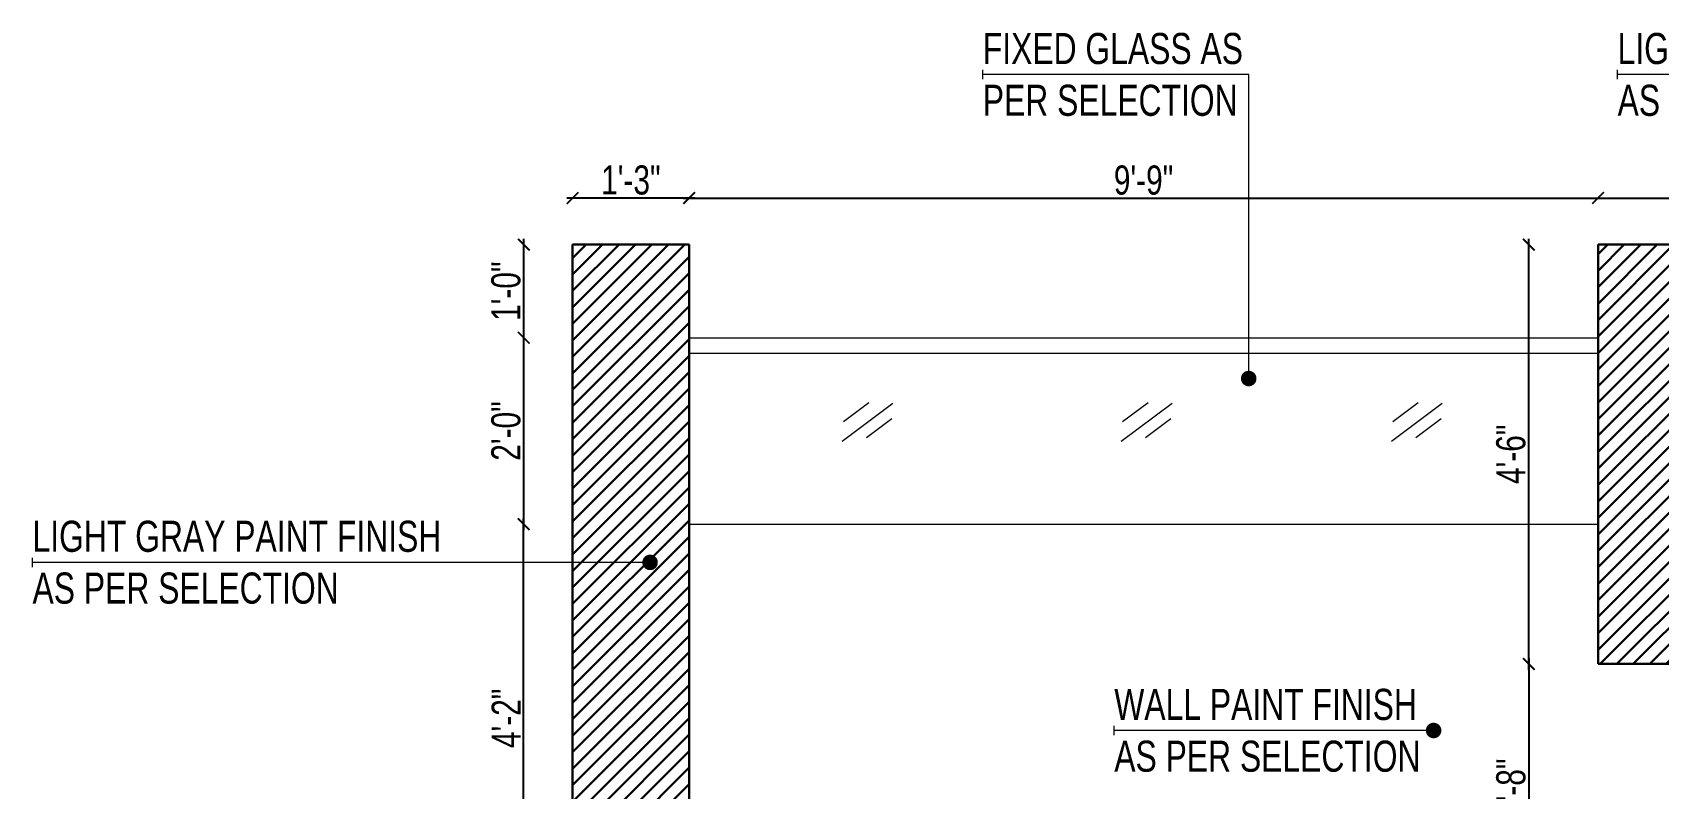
# Model space of a CAD drawing. Header units: inches. Extents: x 3365147 to 3374664, y 1380917 to 1384908.
# Drawn here: x 3370446.6 to 3370655.9, y 1382034.5 to 1382131.9 of the extents above; entities that cross this region are included whole.
import ezdxf

# ---------------------------------------------------------------- set-up
doc = ezdxf.new("R2010")
doc.units = ezdxf.units.IN
doc.header["$LTSCALE"] = 18
doc.header["$MEASUREMENT"] = 0
doc.header["$PDSIZE"] = -1
doc.linetypes.add('CONTINOUS', pattern=[0])
for name, color, linetype, lineweight in [('ELEVATION-03_BC', 7, 'Continuous', 30), ('FABRICATION-00_BC', 154, 'Continuous', 18), ('GLASS-00_BC', 140, 'Continuous', 18), ('LEVEL-00 DIM_BC', 3, 'Continuous', 9), ('TEXT-02 _BC', 3, 'CONTINOUS', 18), ('TEXT-02_ARROW_BC', 4, 'Continuous', 13)]:
    doc.layers.add(name, color=color, linetype=linetype, lineweight=lineweight)
doc.styles.add('BC_ROOM _DIM', font='swisscl.ttf')
doc.styles.add('DIM_BC', font='swisscl.ttf')
doc.styles.add('WD Room text', font='swisscl.ttf')
doc.dimstyles.new('BC-RD1', dxfattribs={"dimtxt": 5, "dimasz": 2, "dimexe": 4.5, "dimexo": 0, "dimgap": 0.5, "dimtad": 1, "dimzin": 3, "dimdsep": 46, "dimlunit": 4, "dimtxsty": 'BC_ROOM _DIM', "dimblk": 'ARCHTICK', "dimcen": 0, "dimdle": 1, "dimse1": 1, "dimse2": 1, "dimclrd": 252, "dimclre": 4, "dimclrt": 256, "dimadec": 0, "dimazin": 0, "dimtfac": 0.5, "dimtix": 1, "dimtofl": 0, "dimtmove": 2, "dimatfit": 3, "dimfxl": 0, "dimfrac": 1, "dimtolj": 1, "dimtzin": 1, "dimarcsym": 0})
doc.dimstyles.new('DIM_BC', dxfattribs={"dimtxt": 4, "dimasz": 2, "dimexe": 4.5, "dimexo": 0, "dimgap": 1, "dimtad": 1, "dimdec": 4, "dimzin": 3, "dimdsep": 46, "dimlunit": 4, "dimtxsty": 'DIM_BC', "dimblk": 'ARCHTICK', "dimcen": 0.0625, "dimdle": 0.25, "dimse1": 1, "dimse2": 1, "dimclrd": 7, "dimclre": 4, "dimclrt": 256, "dimadec": 0, "dimazin": 0, "dimtfac": 0.5, "dimtdec": 4, "dimtix": 1, "dimtofl": 0, "dimtmove": 2, "dimatfit": 2, "dimfxl": 0, "dimfrac": 1, "dimtolj": 1, "dimtzin": 1, "dimlwd": -1, "dimarcsym": 0})
pattern_1 = [(45, (0, 0), (-1.0606601718, 1.0606601718), [])]

# ---------------------------------------------------------------- blocks, each defined once
blk = doc.blocks.new('ARCHTICK')
at = {"color": 0, "const_width": 0.15}
blk.add_lwpolyline([(-0.5, -0.5), (0.5, 0.5)], dxfattribs=at)
blk = doc.blocks.new('*D1825')
at = {"layer": 'Defpoints', "color": 0, "transparency": 16777216}
for p in [(3370509.78, 1382068.55), (3370593.2, 1382068.55), (3370602.55, 1382018.55)]:
    blk.add_point(p, dxfattribs=at)
at = {"layer": 'LEVEL-00 DIM_BC', "color": 252, "lineweight": -2, "transparency": 16777216}
blk.add_line((3370509.78, 1382017.8), (3370509.78, 1382069.3), dxfattribs=at)
at = {"layer": 'LEVEL-00 DIM_BC', "color": 252, "lineweight": -2, "transparency": 16777216, "xscale": 1.5, "yscale": 1.5, "zscale": 1.5}
for p, rotation in [((3370509.78, 1382068.55), 90), ((3370509.78, 1382018.55), 270)]:
    blk.add_blockref('ARCHTICK', p, dxfattribs=dict(at, rotation=rotation))
at = {"layer": 'LEVEL-00 DIM_BC', "transparency": 16777216, "insert": (3370507.53, 1382043.55), "char_height": 3.75, "attachment_point": 5, "rotation": 90, "style": 'BC_ROOM _DIM'}
blk.add_mtext('\\A1;4\'-2"', dxfattribs=at)
blk = doc.blocks.new('_ArchTick')
at = {"color": 0, "linetype": 'ByBlock', "const_width": 0.15}
blk.add_lwpolyline([(-0.5, -0.5), (0.5, 0.5)], dxfattribs=at)
blk = doc.blocks.new('*D1826')
at = {"layer": 'Defpoints', "color": 0, "transparency": 16777216}
for p in [(3370509.8, 1382092.55), (3370589.58, 1382092.55), (3370593.2, 1382068.55)]:
    blk.add_point(p, dxfattribs=at)
at = {"layer": 'LEVEL-00 DIM_BC', "color": 252, "lineweight": -2, "transparency": 16777216}
blk.add_line((3370509.8, 1382067.8), (3370509.8, 1382093.3), dxfattribs=at)
at = {"layer": 'LEVEL-00 DIM_BC', "color": 252, "lineweight": -2, "transparency": 16777216, "xscale": 1.5, "yscale": 1.5, "zscale": 1.5}
for p, rotation in [((3370509.8, 1382092.55), 90), ((3370509.8, 1382068.55), 270)]:
    blk.add_blockref('ARCHTICK', p, dxfattribs=dict(at, rotation=rotation))
at = {"layer": 'LEVEL-00 DIM_BC', "transparency": 16777216, "insert": (3370507.51, 1382080.55), "char_height": 3.75, "attachment_point": 5, "rotation": 90, "style": 'BC_ROOM _DIM'}
blk.add_mtext('\\A1;2\'-0"', dxfattribs=at)
blk = doc.blocks.new('*D1827')
at = {"layer": 'Defpoints', "color": 0, "transparency": 16777216}
for p in [(3370509.8, 1382104.55), (3370531.08, 1382104.55), (3370589.58, 1382092.55)]:
    blk.add_point(p, dxfattribs=at)
at = {"layer": 'LEVEL-00 DIM_BC', "color": 252, "lineweight": -2, "transparency": 16777216}
blk.add_line((3370509.8, 1382091.8), (3370509.8, 1382105.3), dxfattribs=at)
at = {"layer": 'LEVEL-00 DIM_BC', "color": 252, "lineweight": -2, "transparency": 16777216, "xscale": 1.5, "yscale": 1.5, "zscale": 1.5}
for p, rotation in [((3370509.8, 1382104.55), 90), ((3370509.8, 1382092.55), 270)]:
    blk.add_blockref('ARCHTICK', p, dxfattribs=dict(at, rotation=rotation))
at = {"layer": 'LEVEL-00 DIM_BC', "transparency": 16777216, "insert": (3370507.51, 1382098.55), "char_height": 3.75, "attachment_point": 5, "rotation": 90, "style": 'BC_ROOM _DIM'}
blk.add_mtext('\\A1;1\'-0"', dxfattribs=at)
blk = doc.blocks.new('*D1828')
at = {"layer": 'Defpoints', "color": 0, "transparency": 16777216}
for p in [(3370516.08, 1382110.55), (3370516.08, 1382104.55), (3370531.08, 1382104.55)]:
    blk.add_point(p, dxfattribs=at)
at = {"layer": 'LEVEL-00 DIM_BC', "color": 252, "lineweight": -2, "transparency": 16777216}
blk.add_line((3370531.83, 1382110.55), (3370515.33, 1382110.55), dxfattribs=at)
at = {"layer": 'LEVEL-00 DIM_BC', "color": 252, "lineweight": -2, "transparency": 16777216, "xscale": 1.5, "yscale": 1.5, "zscale": 1.5, "rotation": 180}
blk.add_blockref('ARCHTICK', (3370516.08, 1382110.55), dxfattribs=at)
at = {"layer": 'LEVEL-00 DIM_BC', "color": 252, "lineweight": -2, "transparency": 16777216, "xscale": 1.5, "yscale": 1.5, "zscale": 1.5}
blk.add_blockref('ARCHTICK', (3370531.08, 1382110.55), dxfattribs=at)
at = {"layer": 'LEVEL-00 DIM_BC', "transparency": 16777216, "insert": (3370523.58, 1382112.85), "char_height": 3.75, "attachment_point": 5, "style": 'BC_ROOM _DIM'}
blk.add_mtext('\\A1;1\'-3"', dxfattribs=at)
blk = doc.blocks.new('*D1829')
at = {"layer": 'Defpoints', "color": 0, "transparency": 16777216}
for p in [(3370648.09, 1382110.55), (3370531.08, 1382092.55), (3370648.09, 1382092.55)]:
    blk.add_point(p, dxfattribs=at)
at = {"layer": 'LEVEL-00 DIM_BC', "color": 252, "lineweight": -2, "transparency": 16777216}
blk.add_line((3370530.33, 1382110.55), (3370648.84, 1382110.55), dxfattribs=at)
at = {"layer": 'LEVEL-00 DIM_BC', "color": 252, "lineweight": -2, "transparency": 16777216, "xscale": 1.5, "yscale": 1.5, "zscale": 1.5, "rotation": 180}
blk.add_blockref('ARCHTICK', (3370531.08, 1382110.55), dxfattribs=at)
at = {"layer": 'LEVEL-00 DIM_BC', "color": 252, "lineweight": -2, "transparency": 16777216, "xscale": 1.5, "yscale": 1.5, "zscale": 1.5}
blk.add_blockref('ARCHTICK', (3370648.09, 1382110.55), dxfattribs=at)
at = {"layer": 'LEVEL-00 DIM_BC', "transparency": 16777216, "insert": (3370589.58, 1382112.84), "char_height": 3.75, "attachment_point": 5, "style": 'BC_ROOM _DIM'}
blk.add_mtext('\\A1;9\'-9"', dxfattribs=at)
blk = doc.blocks.new('*D1830')
at = {"layer": 'Defpoints', "color": 0, "transparency": 16777216}
for p in [(3370795.08, 1382110.55), (3370648.09, 1382104.55), (3370795.08, 1382104.55)]:
    blk.add_point(p, dxfattribs=at)
at = {"layer": 'LEVEL-00 DIM_BC', "color": 252, "lineweight": -2, "transparency": 16777216}
blk.add_line((3370647.34, 1382110.55), (3370795.83, 1382110.55), dxfattribs=at)
at = {"layer": 'LEVEL-00 DIM_BC', "color": 252, "lineweight": -2, "transparency": 16777216, "xscale": 1.5, "yscale": 1.5, "zscale": 1.5, "rotation": 180}
blk.add_blockref('ARCHTICK', (3370648.09, 1382110.55), dxfattribs=at)
at = {"layer": 'LEVEL-00 DIM_BC', "color": 252, "lineweight": -2, "transparency": 16777216, "xscale": 1.5, "yscale": 1.5, "zscale": 1.5}
blk.add_blockref('ARCHTICK', (3370795.08, 1382110.55), dxfattribs=at)
at = {"layer": 'LEVEL-00 DIM_BC', "transparency": 16777216, "insert": (3370721.58, 1382112.85), "char_height": 3.75, "attachment_point": 5, "style": 'BC_ROOM _DIM'}
blk.add_mtext('\\A1;12\'-3"', dxfattribs=at)
blk = doc.blocks.new('*D1831')
at = {"layer": 'Defpoints', "color": 0, "transparency": 16777216}
for p in [(3370648.09, 1382050.55), (3370639.17, 1382018.55), (3370648.09, 1382018.55)]:
    blk.add_point(p, dxfattribs=at)
at = {"layer": 'LEVEL-00 DIM_BC', "color": 252, "lineweight": -2, "transparency": 16777216}
blk.add_line((3370639.17, 1382051.3), (3370639.17, 1382017.8), dxfattribs=at)
at = {"layer": 'LEVEL-00 DIM_BC', "color": 252, "lineweight": -2, "transparency": 16777216, "xscale": 1.5, "yscale": 1.5, "zscale": 1.5}
for p, rotation in [((3370639.17, 1382050.55), 90), ((3370639.17, 1382018.55), 270)]:
    blk.add_blockref('ARCHTICK', p, dxfattribs=dict(at, rotation=rotation))
at = {"layer": 'LEVEL-00 DIM_BC', "transparency": 16777216, "insert": (3370636.88, 1382034.55), "char_height": 3.75, "attachment_point": 5, "rotation": 90, "style": 'BC_ROOM _DIM'}
blk.add_mtext('\\A1;2\'-8"', dxfattribs=at)
blk = doc.blocks.new('*D1832')
at = {"layer": 'Defpoints', "color": 0, "transparency": 16777216}
for p in [(3370639.17, 1382104.55), (3370648.09, 1382104.55), (3370648.09, 1382050.55)]:
    blk.add_point(p, dxfattribs=at)
at = {"layer": 'LEVEL-00 DIM_BC', "color": 252, "lineweight": -2, "transparency": 16777216}
blk.add_line((3370639.17, 1382049.8), (3370639.17, 1382105.3), dxfattribs=at)
at = {"layer": 'LEVEL-00 DIM_BC', "color": 252, "lineweight": -2, "transparency": 16777216, "xscale": 1.5, "yscale": 1.5, "zscale": 1.5}
for p, rotation in [((3370639.17, 1382104.55), 90), ((3370639.17, 1382050.55), 270)]:
    blk.add_blockref('ARCHTICK', p, dxfattribs=dict(at, rotation=rotation))
at = {"layer": 'LEVEL-00 DIM_BC', "transparency": 16777216, "insert": (3370636.88, 1382077.55), "char_height": 3.75, "attachment_point": 5, "rotation": 90, "style": 'BC_ROOM _DIM'}
blk.add_mtext('\\A1;4\'-6"', dxfattribs=at)

msp = doc.modelspace()

# ---------------------------------------------------------------- hatches: boundary and pattern name
at = {"layer": 'ELEVATION-03_BC', "true_color": 0x5e67af, "transparency": 33554687}
h = msp.add_hatch(dxfattribs=at)
h.set_pattern_fill('ANSI31', color=165, scale=12)
h.set_pattern_definition(pattern_1)
h.paths.add_polyline_path([(3370648.64792, 1381930.55187), (3370531.08347, 1381930.55187), (3370531.08347, 1381960.55187), (3370531.08347, 1381960.55187), (3370531.08347, 1382014.55187), (3370531.08347, 1382104.55187), (3370516.08347, 1382104.55187), (3370516.08347, 1382056.55187), (3370516.08347, 1382056.55187), (3370516.08347, 1381912.55187), (3370648.64792, 1381912.55187)])
h = msp.add_hatch(dxfattribs=at)
h.set_pattern_fill('ANSI31', color=165, scale=12)
h.set_pattern_definition(pattern_1)
h.paths.add_polyline_path([(3370795.08347, 1382104.55187), (3370648.08542, 1382104.55187), (3370648.08542, 1382050.55187), (3370786.08347, 1382050.55187), (3370786.08347, 1381960.55187), (3370795.08347, 1381960.55187)])

# ---------------------------------------------------------------- linework, layer by layer
at = {"layer": 'ELEVATION-03_BC', "transparency": 33554687}
for p, q in [((3370516.08347, 1382104.55187), (3370516.08347, 1382056.55187)), ((3370531.08347, 1382104.55187), (3370516.08347, 1382104.55187)), ((3370531.08347, 1381930.55187), (3370531.08347, 1382104.55187)), ((3370648.08542, 1382104.55187), (3370648.08542, 1382050.55187)), ((3370648.08542, 1382104.55187), (3370795.08347, 1382104.55187)), ((3370648.08542, 1382050.55187), (3370786.08347, 1382050.55187))]:
    msp.add_line(p, q, dxfattribs=at)
at = {"layer": 'ELEVATION-03_BC', "color": 165, "true_color": 0x5e67af, "transparency": 33554687}
msp.add_line((3370516.08347, 1382056.55187), (3370516.08347, 1381804.55187), dxfattribs=at)
at = {"layer": 'FABRICATION-00_BC'}
for p, q in [((3370531.08347, 1382092.55187), (3370648.08542, 1382092.55187)), ((3370531.08347, 1382090.55187), (3370648.08542, 1382090.55187))]:
    msp.add_line(p, q, dxfattribs=at)
at = {"layer": 'GLASS-00_BC'}
for p, q in [((3370550.76521, 1382079.22772), (3370557.29723, 1382084.1245)), ((3370550.9408, 1382081.77253), (3370554.20681, 1382084.22092)), ((3370553.89646, 1382079.72498), (3370557.16247, 1382082.17337))]:
    msp.add_line(p, q, dxfattribs=at)
at = {"layer": 'GLASS-00_BC', "transparency": 33554687}
for p, q in [((3370586.7125, 1382079.22772), (3370593.24453, 1382084.1245)), ((3370586.8881, 1382081.77253), (3370590.15411, 1382084.22092)), ((3370621.47719, 1382079.22772), (3370628.00921, 1382084.1245)), ((3370621.65278, 1382081.77253), (3370624.91879, 1382084.22092)), ((3370589.84375, 1382079.72498), (3370593.10976, 1382082.17337)), ((3370624.60844, 1382079.72498), (3370627.87445, 1382082.17337))]:
    msp.add_line(p, q, dxfattribs=at)
at = {"layer": 'TEXT-02_ARROW_BC', "transparency": 33554687}
for p, q in [((3370568.88315, 1382125.83592), (3370568.88315, 1382127.03592)), ((3370650.60077, 1382125.83592), (3370650.60077, 1382127.03592)), ((3370446.55582, 1382063.03167), (3370446.55582, 1382064.23167)), ((3370585.81137, 1382041.38692), (3370585.81137, 1382042.58692))]:
    msp.add_line(p, q, dxfattribs=at)
at = {"layer": 'TEXT-02_ARROW_BC'}
msp.add_line((3370531.08347, 1382068.55187), (3370648.08542, 1382068.55187), dxfattribs=at)

# ---------------------------------------------------------------- texts
at = {"layer": 'TEXT-02 _BC', "transparency": 33554687, "char_height": 4, "attachment_point": 4, "style": 'WD Room text'}
for s, insert in [('\\A1;FIXED GLASS AS \\PPER SELECTION', (3370568.88315, 1382126.43592)), ('\\A1;LIGHT GRAY PAINT FINISH \\PAS PER SELECTION', (3370650.60077, 1382126.43592)), ('\\A1;LIGHT GRAY PAINT FINISH \\PAS PER SELECTION', (3370446.55582, 1382063.63167)), ('\\A1;WALL PAINT FINISH \\PAS PER SELECTION ', (3370585.81137, 1382041.98692))]:
    msp.add_mtext(s, dxfattribs=dict(at, insert=insert))

# ---------------------------------------------------------------- dimensions: what is measured, and where the dimension line sits
at = {"layer": 'LEVEL-00 DIM_BC'}
for base, p1, p2, picture, middle in [((3370516.08347, 1382110.55187), (3370531.08347, 1382104.55187), (3370516.08347, 1382104.55187), '*D1828', (3370523.58347, 1382112.84734)), ((3370648.08542, 1382110.55187), (3370531.08347, 1382092.55187), (3370648.08542, 1382092.55187), '*D1829', (3370589.58445, 1382112.84488)), ((3370795.08347, 1382110.55187), (3370648.08542, 1382104.55187), (3370795.08347, 1382104.55187), '*D1830', (3370721.58445, 1382112.84734))]:
    dim = msp.add_linear_dim(base=base, p1=p1, p2=p2, dimstyle='BC-RD1', override={"dimscale": 0.75, "dimpost": '\\X'}, dxfattribs=at)
    dim.commit()
    dim.dimension.update_dxf_attribs({"geometry": picture, "text_midpoint": middle})
for base, p1, p2, picture, middle in [((3370509.80222, 1382104.55187), (3370589.58445, 1382092.55187), (3370531.08347, 1382104.55187), '*D1827', (3370507.50676, 1382098.55187)), ((3370639.17387, 1382104.55187), (3370648.08542, 1382050.55187), (3370648.08542, 1382104.55187), '*D1832', (3370636.87841, 1382077.55187)), ((3370509.80222, 1382092.55187), (3370593.20184, 1382068.55187), (3370589.58445, 1382092.55187), '*D1826', (3370507.50676, 1382080.55187)), ((3370509.78483, 1382068.55187), (3370602.55197, 1382018.55187), (3370593.20184, 1382068.55187), '*D1825', (3370507.52746, 1382043.55187)), ((3370639.17387, 1382018.55187), (3370648.08542, 1382050.55187), (3370648.08542, 1382018.55187), '*D1831', (3370636.87841, 1382034.55187))]:
    dim = msp.add_linear_dim(base=base, p1=p1, p2=p2, angle=90, dimstyle='BC-RD1', override={"dimscale": 0.75, "dimpost": '\\X'}, dxfattribs=at)
    dim.commit()
    dim.dimension.update_dxf_attribs({"geometry": picture, "text_midpoint": middle})

# ---------------------------------------------------------------- leaders
at = {"layer": 'TEXT-02_ARROW_BC', "transparency": 33554687}
for points, override in [([(3370603.11805, 1382087.30409), (3370603.11805, 1382126.43592), (3370568.88315, 1382126.43592)], {"dimtad": 0, "dimclrd": 256, "dimldrblk": 'Dot', "dimfxl": 3, "dimfxlon": 1, "dimarcsym": 1}), ([(3370702.83567, 1382097.72244), (3370702.83567, 1382126.43592), (3370650.60077, 1382126.43592)], {"dimtad": 0, "dimclrd": 256, "dimldrblk": 'Dot', "dimfxl": 3, "dimfxlon": 1, "dimarcsym": 1}), ([(3370526.0524, 1382063.63167), (3370446.55582, 1382063.63167)], {"dimgap": 1, "dimtad": 0, "dimclrd": 256, "dimldrblk": 'Dot', "dimfxl": 3, "dimfxlon": 1, "dimarcsym": 1}), ([(3370626.91695, 1382041.98692), (3370585.81137, 1382041.98692)], {"dimgap": 1, "dimtad": 0, "dimclrd": 256, "dimldrblk": 'Dot', "dimfxl": 3, "dimfxlon": 1, "dimarcsym": 1})]:
    msp.add_leader(points, dimstyle='DIM_BC', override=override, dxfattribs=at)

doc.saveas('drawing.dxf')
